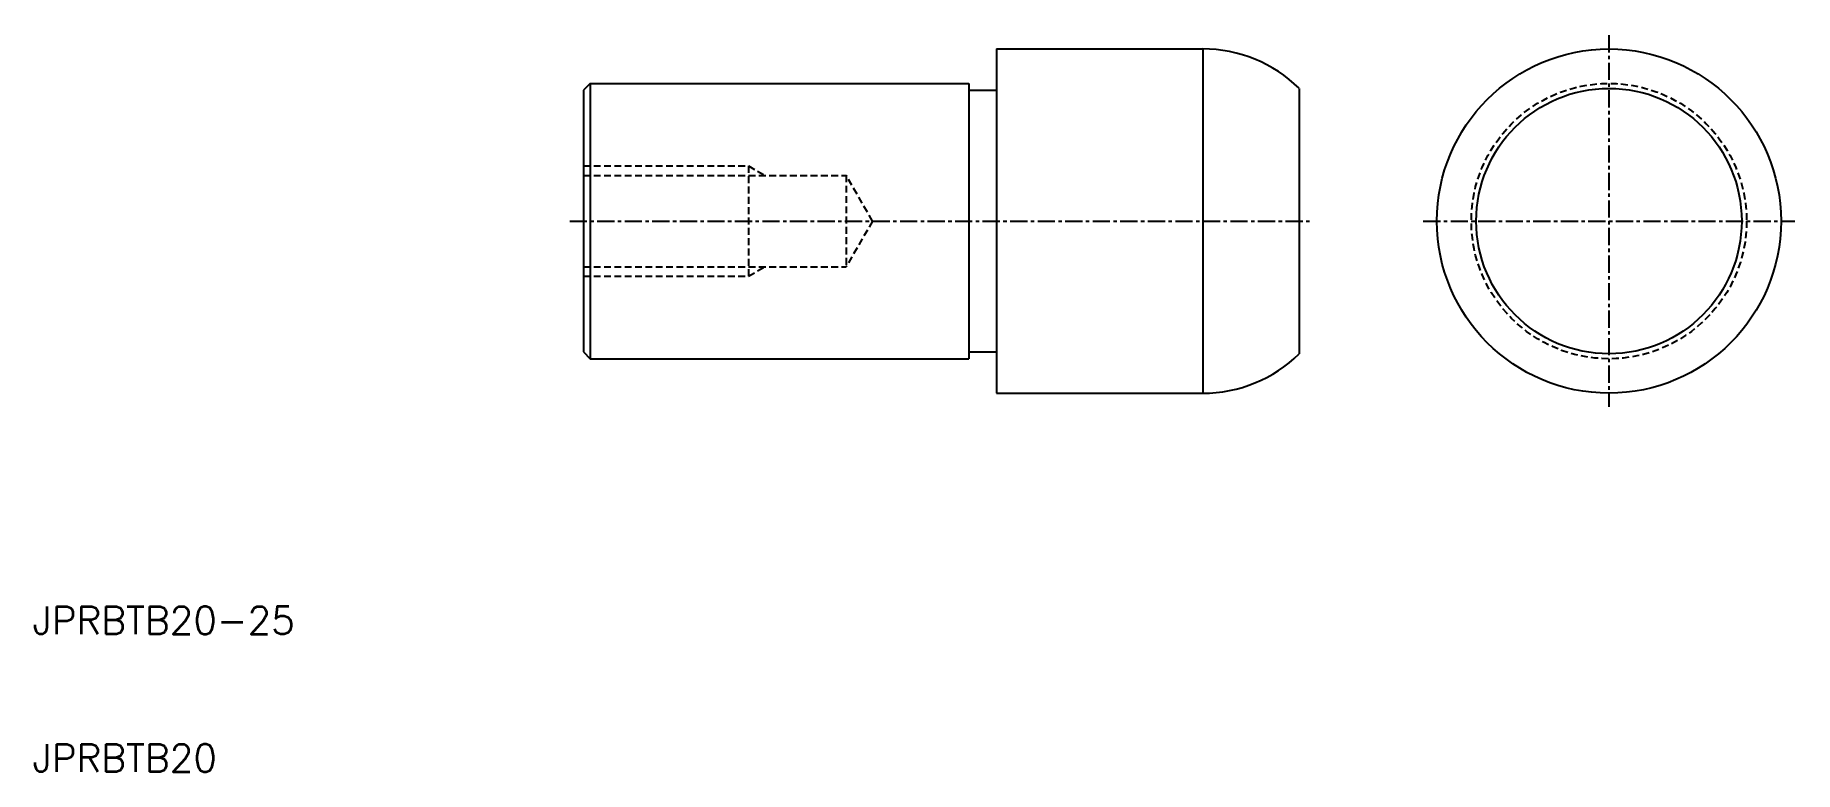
# Model space of a CAD drawing. Extents: x 10 to 138, y 10 to 64.
import ezdxf

# ---------------------------------------------------------------- set-up
doc = ezdxf.new("R2010")
doc.units = 0
doc.linetypes.add('CENTER', pattern=[2, 1.25, -0.25, 0.25, -0.25])
doc.linetypes.add('DASHED', pattern=[0.75, 0.5, -0.25])
doc.layers.get('0').update_dxf_attribs({"linetype": 'CONTINUOUS'})
doc.layers.add('CENTER', color=1, linetype='CENTER')
doc.styles.get("Standard").update_dxf_attribs({"font": 'txt.shx'})

msp = doc.modelspace()

# ---------------------------------------------------------------- linework, layer by layer
at = {"color": 7, "linetype": 'CONTINUOUS'}
for p, q in [((80, 62.5), (95, 62.5)), ((80, 62.5), (80, 37.5)), ((95, 62.5), (95, 37.5)), ((50.5, 60), (50, 59.5)), ((50, 59.5), (50, 40.5)), ((50.5, 60), (78, 60)), ((50.5, 60), (50.5, 40)), ((78, 60), (78, 40)), ((78, 59.5), (80, 59.5)), ((102, 59.64), (102, 40.36)), ((50, 40.5), (50.5, 40)), ((50.5, 40), (78, 40)), ((78, 40.5), (80, 40.5)), ((80, 37.5), (95, 37.5))]:
    msp.add_line(p, q, dxfattribs=at)
at = {"color": 3, "linetype": 'DASHED'}
for p, q in [((50, 54), (62, 54)), ((62, 54), (62, 46)), ((62, 54), (63.17, 53.32)), ((50, 53.32), (69.08, 53.32)), ((69.08, 53.32), (69.08, 46.68)), ((71, 50), (69.08, 53.32)), ((71, 50), (69.08, 46.68)), ((50, 46.68), (69.08, 46.68)), ((62, 46), (63.17, 46.68)), ((50, 46), (62, 46))]:
    msp.add_line(p, q, dxfattribs=at)
at = {"color": 7, "linetype": 'CONTINUOUS'}
for radius in [12.5, 9.64]:
    msp.add_circle((124.5, 50), radius, dxfattribs=at)
at = {"color": 3, "linetype": 'DASHED'}
msp.add_circle((124.5, 50), 10, dxfattribs=at)
at = {"color": 7, "linetype": 'CONTINUOUS'}
for centre, start, end in [((95, 52.5), 45.573, 90), ((95, 47.5), 270, 314.427)]:
    msp.add_arc(centre, 10, start, end, dxfattribs=at)
at = {"layer": 'CENTER', "color": 1, "linetype": 'CENTER'}
for p, q in [((124.5, 63.5), (124.5, 36.5)), ((49, 50), (103, 50)), ((111, 50), (138, 50))]:
    msp.add_line(p, q, dxfattribs=at)

# ---------------------------------------------------------------- texts
at = {"color": 7, "linetype": 'CONTINUOUS'}
for s, p in [('JPRBTB20-25', (10, 20)), ('JPRBTB20', (10, 10))]:
    msp.add_text(s, height=2, dxfattribs=at).set_placement(p)

doc.saveas('drawing.dxf')
